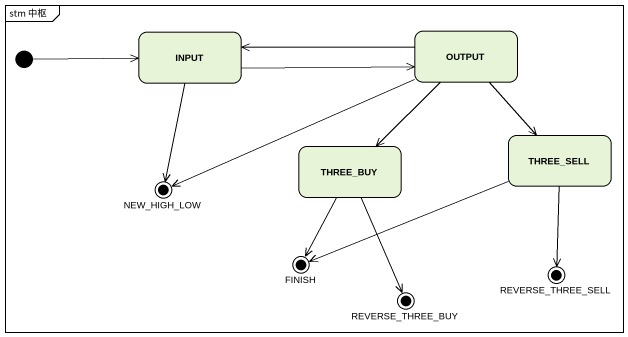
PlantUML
@startuml
mainframe stm 中枢
hide empty description
state INPUT
state OUTPUT
state THREE_BUY
state THREE_SELL
state NEW_HIGH_LOW <<end>>
state FINISH <<end>>
state REVERSE_THREE_SELL <<end>>
state REVERSE_THREE_BUY <<end>>
[*] -right-> INPUT
INPUT -right-> OUTPUT
INPUT --> NEW_HIGH_LOW
OUTPUT -left-> INPUT
OUTPUT --> THREE_BUY
OUTPUT --> THREE_SELL
OUTPUT -left-> NEW_HIGH_LOW
THREE_BUY --> FINISH
THREE_BUY --> REVERSE_THREE_BUY
THREE_SELL -left-> FINISH
THREE_SELL --> REVERSE_THREE_SELL
@enduml
